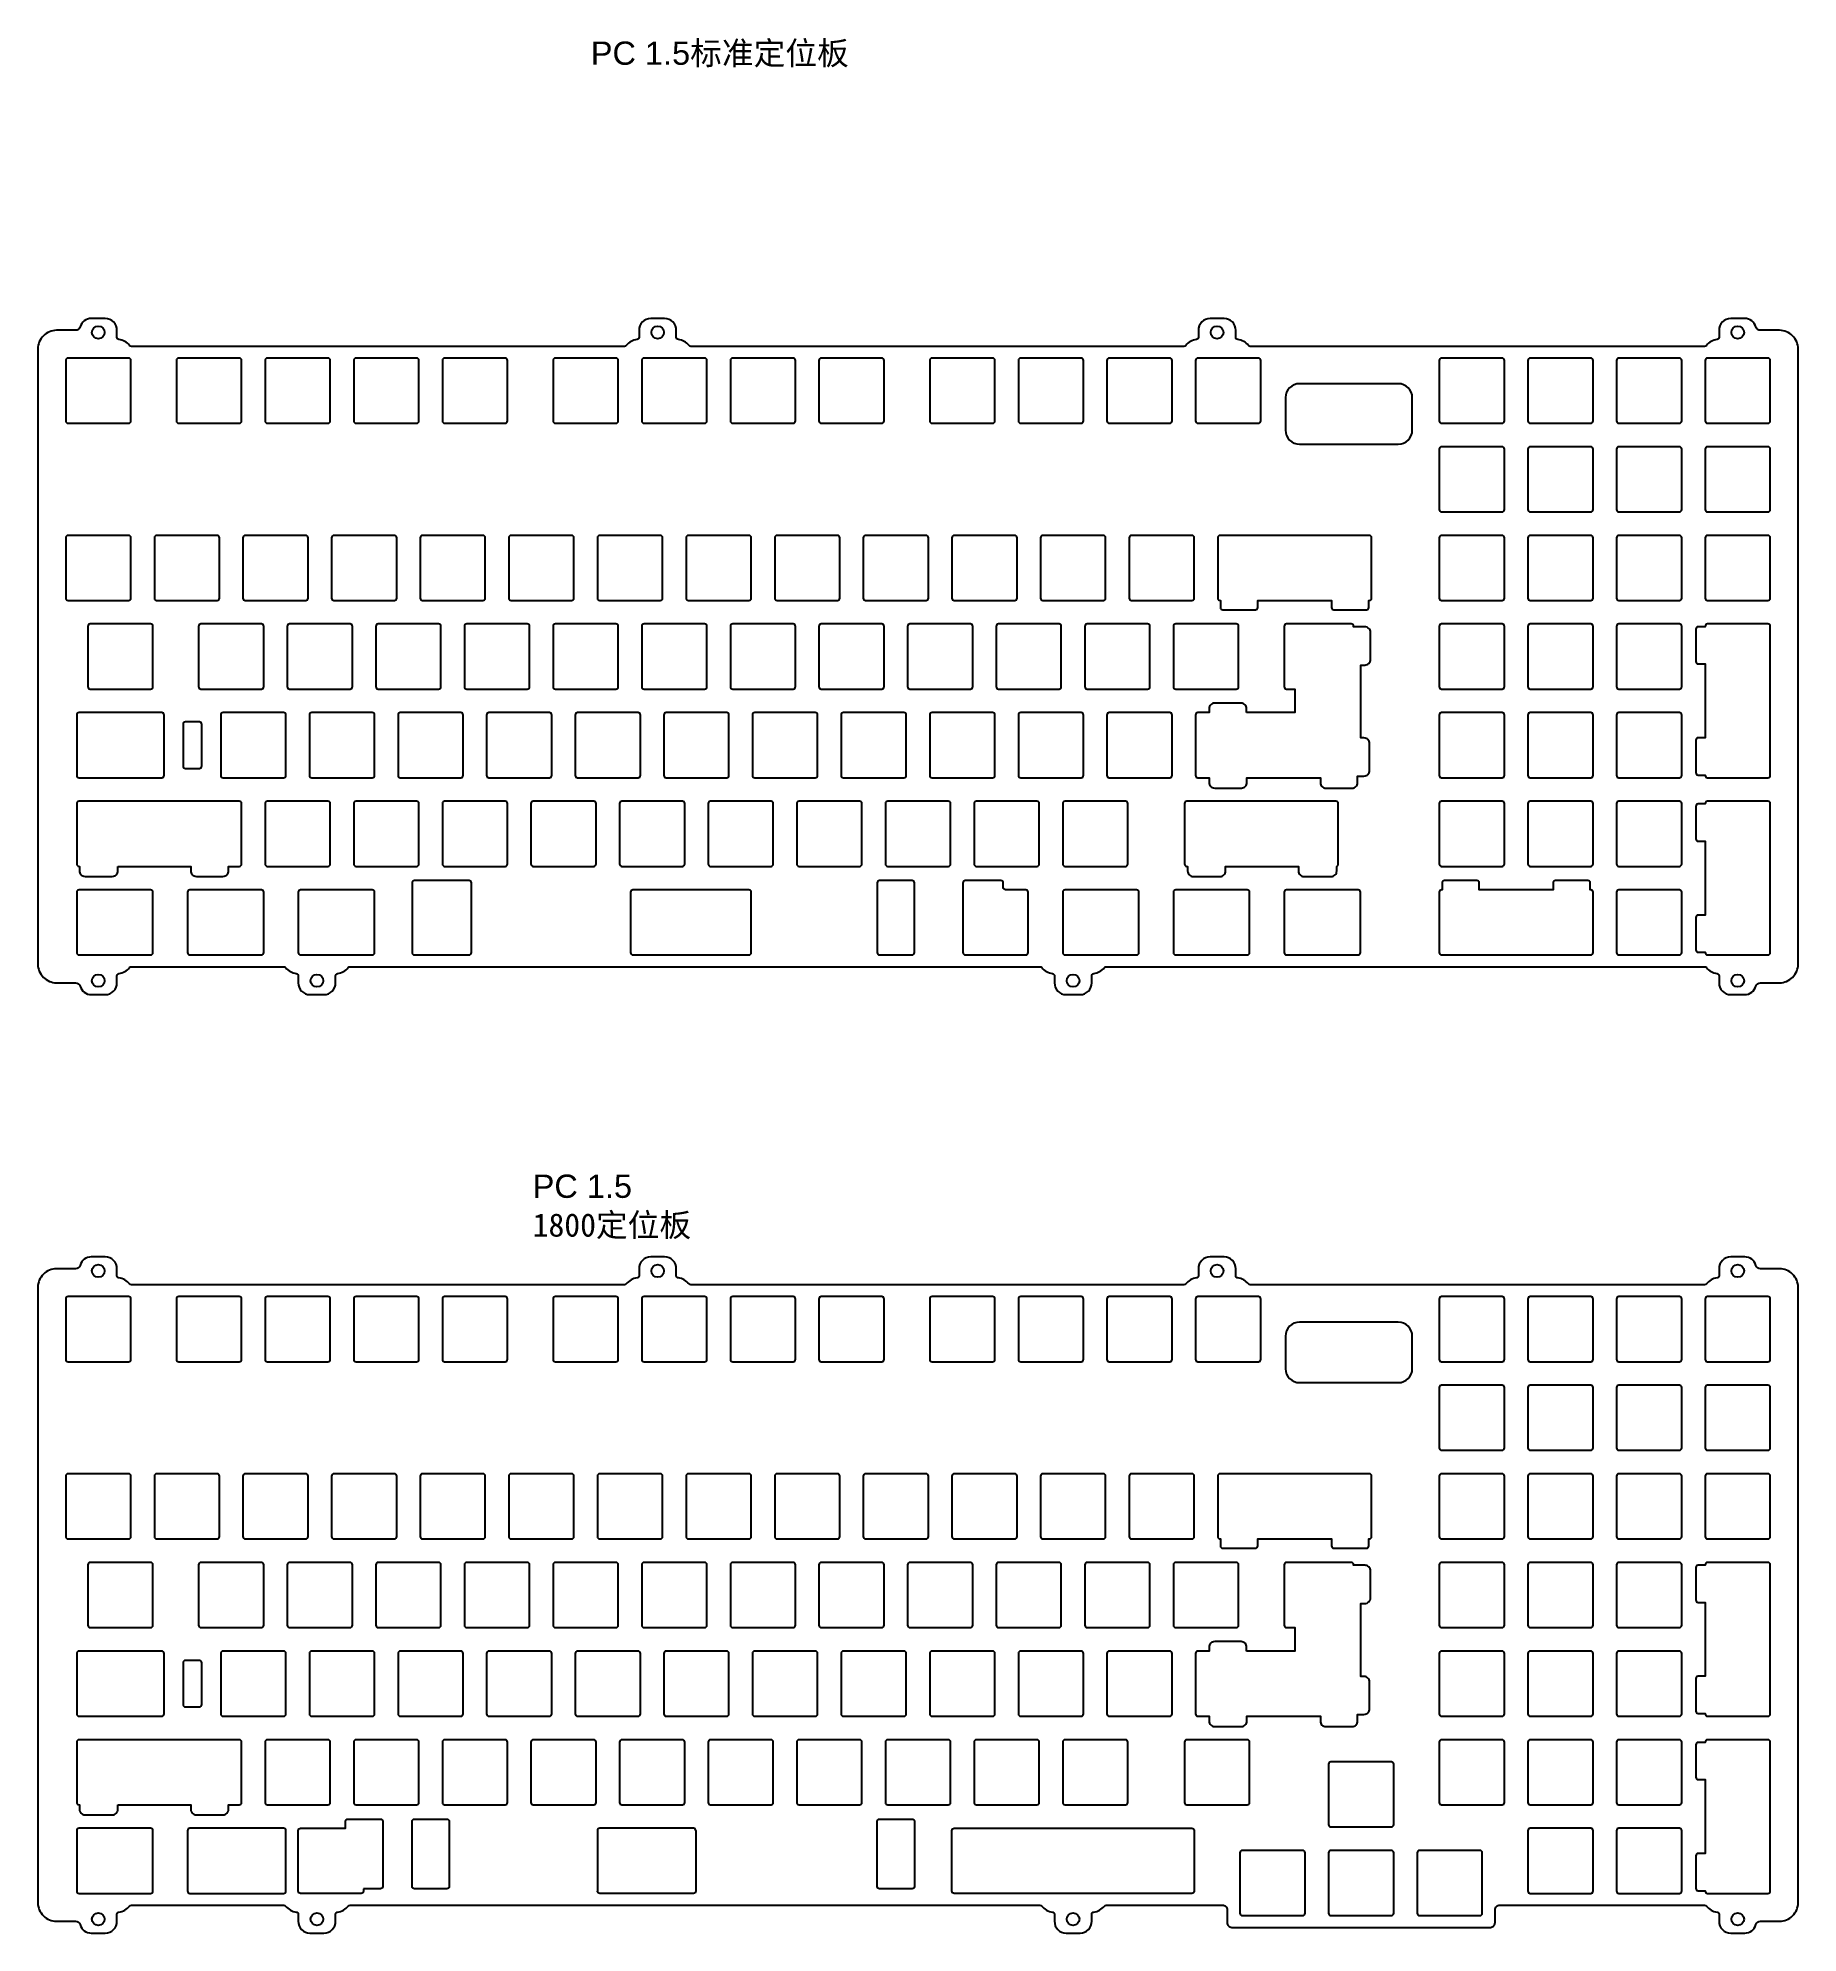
# Model space of a CAD drawing. Header units: millimetres. Extents: x 46 to 425, y 65 to 472.
import ezdxf

# ---------------------------------------------------------------- set-up
doc = ezdxf.new("R2010")
doc.units = ezdxf.units.MM
doc.styles.get("Standard").update_dxf_attribs({"font": 'arial.ttf'})

msp = doc.modelspace()

# ---------------------------------------------------------------- linework, layer by layer
for points in [[(303.85, 409.3, 0.420018), (301.35, 411.85), (298.35, 411.85, 0.420018), (295.85, 409.3), (295.85, 407.82, -0.378223), (295.42, 407.32, 0.194461), (293.11, 406.04, -0.22695), (292.72, 405.85), (186.73, 405.85, -0.22695), (186.34, 406.04, 0.194461), (184.04, 407.32, -0.378223), (183.6, 407.82), (183.6, 409.3, 0.420018), (181.1, 411.85), (178.1, 411.85, 0.420018), (175.6, 409.3), (175.6, 407.82, -0.378223), (175.16, 407.32, 0.194461), (172.85, 406.04, -0.22695), (172.47, 405.85), (66.48, 405.85, -0.22695), (66.09, 406.04, 0.194461), (63.78, 407.32, -0.378223), (63.35, 407.82), (63.35, 409.3, 0.420018), (60.85, 411.85), (57.85, 411.85, 0.335766), (55.44, 410.03, -0.335766), (54.48, 409.3), (50.37, 409.3, 0.414214), (46.37, 405.3), (46.37, 273.05, 0.414214), (50.37, 269.05), (54.48, 269.05, -0.335766), (55.44, 268.32, 0.335766), (57.85, 266.5), (60.85, 266.5, 0.420018), (63.35, 269.05), (63.35, 270.53, -0.378223), (63.78, 271.03, 0.194461), (66.09, 272.32, -0.22695), (66.48, 272.5), (99.22, 272.5, -0.22695), (99.61, 272.32, 0.194461), (101.92, 271.03, -0.378223), (102.35, 270.53), (102.35, 269.05, 0.420018), (104.85, 266.5), (107.85, 266.5, 0.420018), (110.35, 269.05), (110.35, 270.53, -0.378223), (110.79, 271.03, 0.194461), (113.1, 272.32, -0.22695), (113.49, 272.5), (261.76, 272.5, -0.22695), (262.15, 272.32, 0.194461), (264.46, 271.03, -0.378223), (264.9, 270.53), (264.9, 269.05, 0.420018), (267.4, 266.5), (270.4, 266.5, 0.420018), (272.9, 269.05), (272.9, 270.53, -0.378223), (273.33, 271.03, 0.194461), (275.64, 272.32, -0.22695), (276.03, 272.5), (404.64, 272.5)], [(404.64, 272.5, -0.22695), (405.03, 272.32, 0.194461), (407.33, 271.03, -0.378223), (407.77, 270.53), (407.77, 269.05, 0.420018), (410.27, 266.5), (413.27, 266.5, 0.335766), (415.68, 268.32, -0.335766), (416.64, 269.05), (420.75, 269.05, 0.414214), (424.75, 273.05), (424.75, 405.3, 0.414214), (420.75, 409.3), (416.64, 409.3, -0.335766), (415.68, 410.03, 0.335766), (413.27, 411.85), (410.27, 411.85, 0.420018), (407.77, 409.3), (407.77, 407.82, -0.378223), (407.33, 407.32, 0.194461), (405.03, 406.04, -0.22695), (404.64, 405.85), (306.99, 405.85, -0.22695), (306.6, 406.04, 0.194429), (304.29, 407.32, -0.378188), (303.85, 407.82), (303.85, 409.35)], [(303.85, 207.58, 0.420018), (301.35, 210.12), (298.35, 210.12, 0.420018), (295.85, 207.58), (295.85, 206.09, -0.378223), (295.42, 205.6, 0.194461), (293.11, 204.31, -0.22695), (292.72, 204.12), (186.73, 204.12, -0.22695), (186.34, 204.31, 0.194461), (184.04, 205.6, -0.378223), (183.6, 206.09), (183.6, 207.58, 0.420018), (181.1, 210.12), (178.1, 210.12, 0.420018), (175.6, 207.58), (175.6, 206.09, -0.378223), (175.16, 205.6, 0.194461), (172.85, 204.31, -0.22695), (172.47, 204.12), (66.48, 204.12, -0.22695), (66.09, 204.31, 0.194461), (63.78, 205.6, -0.378223), (63.35, 206.09), (63.35, 207.58, 0.420018), (60.85, 210.12), (57.85, 210.12, 0.335766), (55.44, 208.3, -0.335766), (54.48, 207.58), (50.37, 207.58, 0.414214), (46.37, 203.58), (46.37, 71.32, 0.414214), (50.37, 67.32), (54.48, 67.32, -0.335766), (55.44, 66.6, 0.335766), (57.85, 64.77), (60.85, 64.77, 0.420018), (63.35, 67.32), (63.35, 68.81, -0.378223), (63.78, 69.3, 0.194461), (66.09, 70.59, -0.22695), (66.48, 70.77), (99.22, 70.77, -0.22695), (99.61, 70.59, 0.194461), (101.92, 69.3, -0.378223), (102.35, 68.81), (102.35, 67.32, 0.420018), (104.85, 64.77), (107.85, 64.77, 0.420018), (110.35, 67.32), (110.35, 68.81, -0.378223), (110.79, 69.3, 0.194461), (113.1, 70.59, -0.22695), (113.49, 70.77), (261.76, 70.77, -0.22695), (262.15, 70.59, 0.194461), (264.46, 69.3, -0.378223), (264.9, 68.81), (264.9, 67.32, 0.420018), (267.4, 64.77), (270.4, 64.77, 0.420018), (272.9, 67.32), (272.9, 68.81, -0.378223), (273.33, 69.3, 0.194461), (275.64, 70.59, -0.22695), (276.03, 70.77), (301.01, 70.77, -0.414214), (302.01, 69.77), (302.01, 67.01, 0.414214), (303.01, 66.01), (358.61, 66.01, 0.414214), (359.61, 67.01), (359.61, 69.77, -0.414214), (360.61, 70.77), (404.64, 70.77, -0.22695), (405.03, 70.59, 0.194461), (407.33, 69.3, -0.378223), (407.77, 68.81), (407.77, 67.32, 0.420018), (410.27, 64.77), (413.27, 64.77, 0.335766), (415.68, 66.6, -0.335766), (416.64, 67.32), (420.75, 67.32, 0.414214), (424.75, 71.32), (424.75, 203.58, 0.414214), (420.75, 207.58), (416.64, 207.58, -0.335766), (415.68, 208.3, 0.335766), (413.27, 210.12), (410.27, 210.12, 0.420018), (407.77, 207.58), (407.77, 206.09, -0.378223), (407.33, 205.6, 0.194461), (405.03, 204.31, -0.22695), (404.64, 204.12), (306.99, 204.12, -0.22695), (306.6, 204.31, 0.194429), (304.29, 205.6, -0.378188), (303.85, 206.09), (303.85, 207.62)], [(187.79, 86.8, 0.414214), (187.29, 87.3), (167.15, 87.3, 0.414214), (166.65, 86.8), (166.65, 73.8, 0.414214)], [(187.79, 86.8), (187.79, 73.8, -0.414214), (187.29, 73.3), (167.15, 73.3, -0.414214), (166.65, 73.8)]]:
    msp.add_lwpolyline(points, format="xyb")
for points in [[(52.35, 402.83), (52.35, 389.83, 0.414214), (52.85, 389.33), (65.85, 389.33, 0.414214), (66.35, 389.83), (66.35, 402.83, 0.414214), (65.85, 403.33), (52.85, 403.33, 0.414214)], [(76.16, 402.83), (76.16, 389.83, 0.414214), (76.66, 389.33), (89.66, 389.33, 0.414214), (90.16, 389.83), (90.16, 402.83, 0.414214), (89.66, 403.33), (76.66, 403.33, 0.414214)], [(95.21, 402.83), (95.21, 389.83, 0.414214), (95.71, 389.33), (108.71, 389.33, 0.414214), (109.21, 389.83), (109.21, 402.83, 0.414214), (108.71, 403.33), (95.71, 403.33, 0.414214)], [(114.26, 402.83), (114.26, 389.83, 0.414214), (114.76, 389.33), (127.76, 389.33, 0.414214), (128.26, 389.83), (128.26, 402.83, 0.414214), (127.76, 403.33), (114.76, 403.33, 0.414214)], [(133.31, 402.83), (133.31, 389.83, 0.414214), (133.81, 389.33), (146.81, 389.33, 0.414214), (147.31, 389.83), (147.31, 402.83, 0.414214), (146.81, 403.33), (133.81, 403.33, 0.414214)], [(157.12, 402.83), (157.12, 389.83, 0.414214), (157.62, 389.33), (170.62, 389.33, 0.414214), (171.12, 389.83), (171.12, 402.83, 0.414214), (170.62, 403.33), (157.62, 403.33, 0.414214)], [(176.17, 402.83), (176.17, 389.83, 0.414214), (176.67, 389.33), (189.67, 389.33, 0.414214), (190.17, 389.83), (190.17, 402.83, 0.414214), (189.67, 403.33), (176.67, 403.33, 0.414214)], [(195.22, 402.83), (195.22, 389.83, 0.414214), (195.72, 389.33), (208.72, 389.33, 0.414214), (209.22, 389.83), (209.22, 402.83, 0.414214), (208.72, 403.33), (195.72, 403.33, 0.414214)], [(214.27, 402.83), (214.27, 389.83, 0.414214), (214.77, 389.33), (227.77, 389.33, 0.414214), (228.27, 389.83), (228.27, 402.83, 0.414214), (227.77, 403.33), (214.77, 403.33, 0.414214)], [(238.08, 402.83), (238.08, 389.83, 0.414214), (238.58, 389.33), (251.58, 389.33, 0.414214), (252.08, 389.83), (252.08, 402.83, 0.414214), (251.58, 403.33), (238.58, 403.33, 0.414214)], [(257.13, 402.83), (257.13, 389.83, 0.414214), (257.63, 389.33), (270.63, 389.33, 0.414214), (271.13, 389.83), (271.13, 402.83, 0.414214), (270.63, 403.33), (257.63, 403.33, 0.414214)], [(276.18, 402.83), (276.18, 389.83, 0.414214), (276.68, 389.33), (289.68, 389.33, 0.414214), (290.18, 389.83), (290.18, 402.83, 0.414214), (289.68, 403.33), (276.68, 403.33, 0.414214)], [(295.23, 402.83), (295.23, 389.83, 0.414214), (295.73, 389.33), (308.73, 389.33, 0.414214), (309.23, 389.83), (309.23, 402.83, 0.414214), (308.73, 403.33), (295.73, 403.33, 0.414214)], [(347.62, 402.83), (347.62, 389.83, 0.414214), (348.12, 389.33), (361.12, 389.33, 0.414214), (361.62, 389.83), (361.62, 402.83, 0.414214), (361.12, 403.33), (348.12, 403.33, 0.414214)], [(366.67, 402.83), (366.67, 389.83, 0.414214), (367.17, 389.33), (380.17, 389.33, 0.414214), (380.67, 389.83), (380.67, 402.83, 0.414214), (380.17, 403.33), (367.17, 403.33, 0.414214)], [(385.72, 402.83), (385.72, 389.83, 0.414214), (386.22, 389.33), (399.22, 389.33, 0.414214), (399.72, 389.83), (399.72, 402.83, 0.414214), (399.22, 403.33), (386.22, 403.33, 0.414214)], [(404.77, 402.83), (404.77, 389.83, 0.414214), (405.27, 389.33), (418.27, 389.33, 0.414214), (418.77, 389.83), (418.77, 402.83, 0.414214), (418.27, 403.33), (405.27, 403.33, 0.414214)], [(347.62, 383.78), (347.62, 370.78, 0.414214), (348.12, 370.28), (361.12, 370.28, 0.414214), (361.62, 370.78), (361.62, 383.78, 0.414214), (361.12, 384.28), (348.12, 384.28, 0.414214)], [(366.67, 383.78), (366.67, 370.78, 0.414214), (367.17, 370.28), (380.17, 370.28, 0.414214), (380.67, 370.78), (380.67, 383.78, 0.414214), (380.17, 384.28), (367.17, 384.28, 0.414214)], [(385.72, 383.78), (385.72, 370.78, 0.414214), (386.22, 370.28), (399.22, 370.28, 0.414214), (399.72, 370.78), (399.72, 383.78, 0.414214), (399.22, 384.28), (386.22, 384.28, 0.414214)], [(404.77, 383.78), (404.77, 370.78, 0.414214), (405.27, 370.28), (418.27, 370.28, 0.414214), (418.77, 370.78), (418.77, 383.78, 0.414214), (418.27, 384.28), (405.27, 384.28, 0.414214)], [(52.35, 364.73), (52.35, 351.73, 0.414214), (52.85, 351.23), (65.85, 351.23, 0.414214), (66.35, 351.73), (66.35, 364.73, 0.414214), (65.85, 365.23), (52.85, 365.23, 0.414214)], [(71.4, 364.73), (71.4, 351.73, 0.414214), (71.9, 351.23), (84.9, 351.23, 0.414214), (85.4, 351.73), (85.4, 364.73, 0.414214), (84.9, 365.23), (71.9, 365.23, 0.414214)], [(90.45, 364.73), (90.45, 351.73, 0.414214), (90.95, 351.23), (103.95, 351.23, 0.414214), (104.45, 351.73), (104.45, 364.73, 0.414214), (103.95, 365.23), (90.95, 365.23, 0.414214)], [(109.5, 364.73), (109.5, 351.73, 0.414214), (110, 351.23), (123, 351.23, 0.414214), (123.5, 351.73), (123.5, 364.73, 0.414214), (123, 365.23), (110, 365.23, 0.414214)], [(128.55, 364.73), (128.55, 351.73, 0.414214), (129.05, 351.23), (142.05, 351.23, 0.414214), (142.55, 351.73), (142.55, 364.73, 0.414214), (142.05, 365.23), (129.05, 365.23, 0.414214)], [(147.6, 364.73), (147.6, 351.73, 0.414214), (148.1, 351.23), (161.1, 351.23, 0.414214), (161.6, 351.73), (161.6, 364.73, 0.414214), (161.1, 365.23), (148.1, 365.23, 0.414214)], [(166.65, 364.73), (166.65, 351.73, 0.414214), (167.15, 351.23), (180.15, 351.23, 0.414214), (180.65, 351.73), (180.65, 364.73, 0.414214), (180.15, 365.23), (167.15, 365.23, 0.414214)], [(185.7, 364.73), (185.7, 351.73, 0.414214), (186.2, 351.23), (199.2, 351.23, 0.414214), (199.7, 351.73), (199.7, 364.73, 0.414214), (199.2, 365.23), (186.2, 365.23, 0.414214)], [(204.75, 364.73), (204.75, 351.73, 0.414214), (205.25, 351.23), (218.25, 351.23, 0.414214), (218.75, 351.73), (218.75, 364.73, 0.414214), (218.25, 365.23), (205.25, 365.23, 0.414214)], [(223.8, 364.73), (223.8, 351.73, 0.414214), (224.3, 351.23), (237.3, 351.23, 0.414214), (237.8, 351.73), (237.8, 364.73, 0.414214), (237.3, 365.23), (224.3, 365.23, 0.414214)], [(242.85, 364.73), (242.85, 351.73, 0.414214), (243.35, 351.23), (256.35, 351.23, 0.414214), (256.85, 351.73), (256.85, 364.73, 0.414214), (256.35, 365.23), (243.35, 365.23, 0.414214)], [(261.9, 364.73), (261.9, 351.73, 0.414214), (262.4, 351.23), (275.4, 351.23, 0.414214), (275.9, 351.73), (275.9, 364.73, 0.414214), (275.4, 365.23), (262.4, 365.23, 0.414214)], [(280.95, 364.73), (280.95, 351.73, 0.414214), (281.45, 351.23), (294.45, 351.23, 0.414214), (294.95, 351.73), (294.95, 364.73, 0.414214), (294.45, 365.23), (281.45, 365.23, 0.414214)], [(332.55, 351.23, 0.414214), (333.05, 351.73), (333.05, 364.73, 0.414214), (332.55, 365.23), (300.5, 365.23, 0.414214), (300, 364.73), (300, 351.73, 0.414214), (300.5, 351.23), (300.58, 351.23), (300.58, 349.73, 0.414214), (301.08, 349.23), (308.08, 349.23, 0.414214), (308.58, 349.73), (308.58, 351.23), (324.46, 351.23), (324.46, 349.73, 0.414214), (324.96, 349.23), (331.96, 349.23, 0.414214), (332.46, 349.73), (332.46, 351.23)], [(347.62, 364.73), (347.62, 351.73, 0.414214), (348.12, 351.23), (361.12, 351.23, 0.414214), (361.62, 351.73), (361.62, 364.73, 0.414214), (361.12, 365.23), (348.12, 365.23, 0.414214)], [(366.67, 364.73), (366.67, 351.73, 0.414214), (367.17, 351.23), (380.17, 351.23, 0.414214), (380.67, 351.73), (380.67, 364.73, 0.414214), (380.17, 365.23), (367.17, 365.23, 0.414214)], [(385.72, 364.73), (385.72, 351.73, 0.414214), (386.22, 351.23), (399.22, 351.23, 0.414214), (399.72, 351.73), (399.72, 364.73, 0.414214), (399.22, 365.23), (386.22, 365.23, 0.414214)], [(404.77, 364.73), (404.77, 351.73, 0.414214), (405.27, 351.23), (418.27, 351.23, 0.414214), (418.77, 351.73), (418.77, 364.73, 0.414214), (418.27, 365.23), (405.27, 365.23, 0.414214)], [(57.11, 345.68), (57.11, 332.68, 0.414214), (57.61, 332.18), (70.61, 332.18, 0.414214), (71.11, 332.68), (71.11, 345.68, 0.414214), (70.61, 346.18), (57.61, 346.18, 0.414214)], [(80.92, 345.68), (80.92, 332.68, 0.414214), (81.42, 332.18), (94.42, 332.18, 0.414214), (94.92, 332.68), (94.92, 345.68, 0.414214), (94.42, 346.18), (81.42, 346.18, 0.414214)], [(99.97, 345.68), (99.97, 332.68, 0.414214), (100.47, 332.18), (113.47, 332.18, 0.414214), (113.97, 332.68), (113.97, 345.68, 0.414214), (113.47, 346.18), (100.47, 346.18, 0.414214)], [(119.02, 345.68), (119.02, 332.68, 0.414214), (119.52, 332.18), (132.52, 332.18, 0.414214), (133.02, 332.68), (133.02, 345.68, 0.414214), (132.52, 346.18), (119.52, 346.18, 0.414214)], [(138.07, 345.68), (138.07, 332.68, 0.414214), (138.57, 332.18), (151.57, 332.18, 0.414214), (152.07, 332.68), (152.07, 345.68, 0.414214), (151.57, 346.18), (138.57, 346.18, 0.414214)], [(157.12, 345.68), (157.12, 332.68, 0.414214), (157.62, 332.18), (170.62, 332.18, 0.414214), (171.12, 332.68), (171.12, 345.68, 0.414214), (170.62, 346.18), (157.62, 346.18, 0.414214)], [(176.17, 345.68), (176.17, 332.68, 0.414214), (176.67, 332.18), (189.67, 332.18, 0.414214), (190.17, 332.68), (190.17, 345.68, 0.414214), (189.67, 346.18), (176.67, 346.18, 0.414214)], [(195.22, 345.68), (195.22, 332.68, 0.414214), (195.72, 332.18), (208.72, 332.18, 0.414214), (209.22, 332.68), (209.22, 345.68, 0.414214), (208.72, 346.18), (195.72, 346.18, 0.414214)], [(214.27, 345.68), (214.27, 332.68, 0.414214), (214.77, 332.18), (227.77, 332.18, 0.414214), (228.27, 332.68), (228.27, 345.68, 0.414214), (227.77, 346.18), (214.77, 346.18, 0.414214)], [(233.32, 345.68), (233.32, 332.68, 0.414214), (233.82, 332.18), (246.82, 332.18, 0.414214), (247.32, 332.68), (247.32, 345.68, 0.414214), (246.82, 346.18), (233.82, 346.18, 0.414214)], [(252.37, 345.68), (252.37, 332.68, 0.414214), (252.87, 332.18), (265.87, 332.18, 0.414214), (266.37, 332.68), (266.37, 345.68, 0.414214), (265.87, 346.18), (252.87, 346.18, 0.414214)], [(271.42, 345.68), (271.42, 332.68, 0.414214), (271.92, 332.18), (284.92, 332.18, 0.414214), (285.42, 332.68), (285.42, 345.68, 0.414214), (284.92, 346.18), (271.92, 346.18, 0.414214)], [(290.47, 345.68), (290.47, 332.68, 0.414214), (290.97, 332.18), (303.97, 332.18, 0.414214), (304.47, 332.68), (304.47, 345.68, 0.414214), (303.97, 346.18), (290.97, 346.18, 0.414214)], [(306.21, 327.13), (306.21, 327.96, 0.414214), (305.01, 329.16), (299.34, 329.16, 0.414214), (298.14, 327.96), (298.14, 327.13), (295.71, 327.13, 0.414214), (295.21, 326.63), (295.21, 313.63, 0.414214), (295.71, 313.13), (298.14, 313.13), (298.14, 312.11, 0.414214), (299.34, 310.91), (305.07, 310.91, 0.414214), (306.27, 312.11), (306.27, 313.13), (322.05, 313.13), (322.05, 312.08, 0.414214), (323.25, 310.88), (328.84, 310.88, 0.414214), (330.04, 312.08), (330.04, 313.5), (331.43, 313.5, 0.414214), (332.63, 314.7), (332.63, 320.47, 0.414214), (331.43, 321.67), (330.72, 321.67), (330.72, 337.36), (331.62, 337.36, 0.414214), (332.82, 338.56), (332.82, 344.38, 0.414214), (331.62, 345.58), (329.19, 345.58), (329.19, 345.68, 0.414214), (328.69, 346.18), (314.78, 346.18, 0.414214), (314.28, 345.68), (314.28, 332.68, 0.414214), (314.78, 332.18), (316.59, 332.18), (316.59, 327.13)], [(347.62, 345.68), (347.62, 332.68, 0.414214), (348.12, 332.18), (361.12, 332.18, 0.414214), (361.62, 332.68), (361.62, 345.68, 0.414214), (361.12, 346.18), (348.12, 346.18, 0.414214)], [(366.67, 345.68), (366.67, 332.68, 0.414214), (367.17, 332.18), (380.17, 332.18, 0.414214), (380.67, 332.68), (380.67, 345.68, 0.414214), (380.17, 346.18), (367.17, 346.18, 0.414214)], [(385.72, 345.68), (385.72, 332.68, 0.414214), (386.22, 332.18), (399.22, 332.18, 0.414214), (399.72, 332.68), (399.72, 345.68, 0.414214), (399.22, 346.18), (386.22, 346.18, 0.414214)], [(404.77, 313.63, 0.414214), (405.27, 313.13), (418.27, 313.13, 0.414214), (418.77, 313.63), (418.77, 345.68, 0.414214), (418.27, 346.18), (405.27, 346.18, 0.414214), (404.77, 345.68), (404.77, 345.59), (403.27, 345.59, 0.414214), (402.77, 345.09), (402.77, 338.09, 0.414214), (403.27, 337.59), (404.77, 337.59), (404.77, 321.71), (403.27, 321.71, 0.414214), (402.77, 321.21), (402.77, 314.21, 0.414214), (403.27, 313.71), (404.77, 313.71)], [(54.73, 313.63, 0.414214), (55.23, 313.13), (72.99, 313.13, 0.414214), (73.49, 313.63), (73.49, 326.63, 0.414214), (72.99, 327.13), (55.23, 327.13, 0.414214), (54.73, 326.63)], [(85.68, 326.63), (85.68, 313.63, 0.414214), (86.18, 313.13), (99.18, 313.13, 0.414214), (99.68, 313.63), (99.68, 326.63, 0.414214), (99.18, 327.13), (86.18, 327.13, 0.414214)], [(104.73, 326.63), (104.73, 313.63, 0.414214), (105.23, 313.13), (118.23, 313.13, 0.414214), (118.73, 313.63), (118.73, 326.63, 0.414214), (118.23, 327.13), (105.23, 327.13, 0.414214)], [(123.78, 326.63), (123.78, 313.63, 0.414214), (124.28, 313.13), (137.28, 313.13, 0.414214), (137.78, 313.63), (137.78, 326.63, 0.414214), (137.28, 327.13), (124.28, 327.13, 0.414214)], [(142.83, 326.63), (142.83, 313.63, 0.414214), (143.33, 313.13), (156.33, 313.13, 0.414214), (156.83, 313.63), (156.83, 326.63, 0.414214), (156.33, 327.13), (143.33, 327.13, 0.414214)], [(161.88, 326.63), (161.88, 313.63, 0.414214), (162.38, 313.13), (175.38, 313.13, 0.414214), (175.88, 313.63), (175.88, 326.63, 0.414214), (175.38, 327.13), (162.38, 327.13, 0.414214)], [(180.93, 326.63), (180.93, 313.63, 0.414214), (181.43, 313.13), (194.43, 313.13, 0.414214), (194.93, 313.63), (194.93, 326.63, 0.414214), (194.43, 327.13), (181.43, 327.13, 0.414214)], [(199.98, 326.63), (199.98, 313.63, 0.414214), (200.48, 313.13), (213.48, 313.13, 0.414214), (213.98, 313.63), (213.98, 326.63, 0.414214), (213.48, 327.13), (200.48, 327.13, 0.414214)], [(219.03, 326.63), (219.03, 313.63, 0.414214), (219.53, 313.13), (232.53, 313.13, 0.414214), (233.03, 313.63), (233.03, 326.63, 0.414214), (232.53, 327.13), (219.53, 327.13, 0.414214)], [(238.08, 326.63), (238.08, 313.63, 0.414214), (238.58, 313.13), (251.58, 313.13, 0.414214), (252.08, 313.63), (252.08, 326.63, 0.414214), (251.58, 327.13), (238.58, 327.13, 0.414214)], [(257.13, 326.63), (257.13, 313.63, 0.414214), (257.63, 313.13), (270.63, 313.13, 0.414214), (271.13, 313.63), (271.13, 326.63, 0.414214), (270.63, 327.13), (257.63, 327.13, 0.414214)], [(276.18, 326.63), (276.18, 313.63, 0.414214), (276.68, 313.13), (289.68, 313.13, 0.414214), (290.18, 313.63), (290.18, 326.63, 0.414214), (289.68, 327.13), (276.68, 327.13, 0.414214)], [(347.62, 326.63), (347.62, 313.63, 0.414214), (348.12, 313.13), (361.12, 313.13, 0.414214), (361.62, 313.63), (361.62, 326.63, 0.414214), (361.12, 327.13), (348.12, 327.13, 0.414214)], [(366.67, 326.63), (366.67, 313.63, 0.414214), (367.17, 313.13), (380.17, 313.13, 0.414214), (380.67, 313.63), (380.67, 326.63, 0.414214), (380.17, 327.13), (367.17, 327.13, 0.414214)], [(385.72, 326.63), (385.72, 313.63, 0.414214), (386.22, 313.13), (399.22, 313.13, 0.414214), (399.72, 313.63), (399.72, 326.63, 0.414214), (399.22, 327.13), (386.22, 327.13, 0.414214)], [(78.09, 315.13), (81.09, 315.13, 0.414214), (81.59, 315.63), (81.59, 324.63, 0.414214), (81.09, 325.13), (78.09, 325.13, 0.414214), (77.59, 324.63), (77.59, 315.63, 0.414214)], [(63.56, 294.08), (79.23, 294.08), (79.23, 293.13, 0.414214), (80.43, 291.93), (86.15, 291.93, 0.414214), (87.35, 293.13), (87.35, 294.08), (89.66, 294.08, 0.414214), (90.16, 294.58), (90.16, 307.58, 0.414214), (89.66, 308.08), (55.23, 308.08, 0.414214), (54.73, 307.58), (54.73, 294.58, 0.414214), (55.23, 294.08), (55.3, 294.08), (55.3, 293.13, 0.414214), (56.5, 291.93), (62.36, 291.93, 0.414214), (63.56, 293.13)], [(95.21, 307.58), (95.21, 294.58, 0.414214), (95.71, 294.08), (108.71, 294.08, 0.414214), (109.21, 294.58), (109.21, 307.58, 0.414214), (108.71, 308.08), (95.71, 308.08, 0.414214)], [(114.26, 307.58), (114.26, 294.58, 0.414214), (114.76, 294.08), (127.76, 294.08, 0.414214), (128.26, 294.58), (128.26, 307.58, 0.414214), (127.76, 308.08), (114.76, 308.08, 0.414214)], [(133.31, 307.58), (133.31, 294.58, 0.414214), (133.81, 294.08), (146.81, 294.08, 0.414214), (147.31, 294.58), (147.31, 307.58, 0.414214), (146.81, 308.08), (133.81, 308.08, 0.414214)], [(152.36, 307.58), (152.36, 294.58, 0.414214), (152.86, 294.08), (165.86, 294.08, 0.414214), (166.36, 294.58), (166.36, 307.58, 0.414214), (165.86, 308.08), (152.86, 308.08, 0.414214)], [(171.41, 307.58), (171.41, 294.58, 0.414214), (171.91, 294.08), (184.91, 294.08, 0.414214), (185.41, 294.58), (185.41, 307.58, 0.414214), (184.91, 308.08), (171.91, 308.08, 0.414214)], [(190.46, 307.58), (190.46, 294.58, 0.414214), (190.96, 294.08), (203.96, 294.08, 0.414214), (204.46, 294.58), (204.46, 307.58, 0.414214), (203.96, 308.08), (190.96, 308.08, 0.414214)], [(209.51, 307.58), (209.51, 294.58, 0.414214), (210.01, 294.08), (223.01, 294.08, 0.414214), (223.51, 294.58), (223.51, 307.58, 0.414214), (223.01, 308.08), (210.01, 308.08, 0.414214)], [(228.56, 307.58), (228.56, 294.58, 0.414214), (229.06, 294.08), (242.06, 294.08, 0.414214), (242.56, 294.58), (242.56, 307.58, 0.414214), (242.06, 308.08), (229.06, 308.08, 0.414214)], [(247.61, 307.58), (247.61, 294.58, 0.414214), (248.11, 294.08), (261.11, 294.08, 0.414214), (261.61, 294.58), (261.61, 307.58, 0.414214), (261.11, 308.08), (248.11, 308.08, 0.414214)], [(266.66, 307.58), (266.66, 294.58, 0.414214), (267.16, 294.08), (280.16, 294.08, 0.414214), (280.66, 294.58), (280.66, 307.58, 0.414214), (280.16, 308.08), (267.16, 308.08, 0.414214)], [(347.62, 307.58), (347.62, 294.58, 0.414214), (348.12, 294.08), (361.12, 294.08, 0.414214), (361.62, 294.58), (361.62, 307.58, 0.414214), (361.12, 308.08), (348.12, 308.08, 0.414214)], [(366.67, 307.58), (366.67, 294.58, 0.414214), (367.17, 294.08), (380.17, 294.08, 0.414214), (380.67, 294.58), (380.67, 307.58, 0.414214), (380.17, 308.08), (367.17, 308.08, 0.414214)], [(385.72, 307.58), (385.72, 294.58, 0.414214), (386.22, 294.08), (399.22, 294.08, 0.414214), (399.72, 294.58), (399.72, 307.58, 0.414214), (399.22, 308.08), (386.22, 308.08, 0.414214)], [(404.77, 275.53, 0.414214), (405.27, 275.03), (418.27, 275.03, 0.414214), (418.77, 275.53), (418.77, 307.58, 0.414214), (418.27, 308.08), (405.27, 308.08, 0.414214), (404.77, 307.58), (404.77, 307.49), (403.27, 307.49, 0.414214), (402.77, 306.99), (402.77, 299.99, 0.414214), (403.27, 299.49), (404.77, 299.49), (404.77, 283.61), (403.27, 283.61, 0.414214), (402.77, 283.11), (402.77, 276.11, 0.414214), (403.27, 275.61), (404.77, 275.61)], [(348.12, 289.03, 0.414214), (347.62, 288.53), (347.62, 275.53, 0.414214), (348.12, 275.03), (380.17, 275.03, 0.414214), (380.67, 275.53), (380.67, 288.53, 0.414214), (380.17, 289.03), (380.08, 289.03), (380.08, 290.53, 0.414214), (379.58, 291.03), (372.58, 291.03, 0.414214), (372.08, 290.53), (372.08, 289.03), (356.21, 289.03), (356.21, 290.53, 0.414214), (355.71, 291.03), (348.71, 291.03, 0.414214), (348.21, 290.53), (348.21, 289.03)], [(385.72, 288.53), (385.72, 275.53, 0.414214), (386.22, 275.03), (399.22, 275.03, 0.414214), (399.72, 275.53), (399.72, 288.53, 0.414214), (399.22, 289.03), (386.22, 289.03, 0.414214)], [(52.35, 201.1), (52.35, 188.1, 0.414214), (52.85, 187.6), (65.85, 187.6, 0.414214), (66.35, 188.1), (66.35, 201.1, 0.414214), (65.85, 201.6), (52.85, 201.6, 0.414214)], [(76.16, 201.1), (76.16, 188.1, 0.414214), (76.66, 187.6), (89.66, 187.6, 0.414214), (90.16, 188.1), (90.16, 201.1, 0.414214), (89.66, 201.6), (76.66, 201.6, 0.414214)], [(95.21, 201.1), (95.21, 188.1, 0.414214), (95.71, 187.6), (108.71, 187.6, 0.414214), (109.21, 188.1), (109.21, 201.1, 0.414214), (108.71, 201.6), (95.71, 201.6, 0.414214)], [(114.26, 201.1), (114.26, 188.1, 0.414214), (114.76, 187.6), (127.76, 187.6, 0.414214), (128.26, 188.1), (128.26, 201.1, 0.414214), (127.76, 201.6), (114.76, 201.6, 0.414214)], [(133.31, 201.1), (133.31, 188.1, 0.414214), (133.81, 187.6), (146.81, 187.6, 0.414214), (147.31, 188.1), (147.31, 201.1, 0.414214), (146.81, 201.6), (133.81, 201.6, 0.414214)], [(157.12, 201.1), (157.12, 188.1, 0.414214), (157.62, 187.6), (170.62, 187.6, 0.414214), (171.12, 188.1), (171.12, 201.1, 0.414214), (170.62, 201.6), (157.62, 201.6, 0.414214)], [(176.17, 201.1), (176.17, 188.1, 0.414214), (176.67, 187.6), (189.67, 187.6, 0.414214), (190.17, 188.1), (190.17, 201.1, 0.414214), (189.67, 201.6), (176.67, 201.6, 0.414214)], [(195.22, 201.1), (195.22, 188.1, 0.414214), (195.72, 187.6), (208.72, 187.6, 0.414214), (209.22, 188.1), (209.22, 201.1, 0.414214), (208.72, 201.6), (195.72, 201.6, 0.414214)], [(214.27, 201.1), (214.27, 188.1, 0.414214), (214.77, 187.6), (227.77, 187.6, 0.414214), (228.27, 188.1), (228.27, 201.1, 0.414214), (227.77, 201.6), (214.77, 201.6, 0.414214)], [(238.08, 201.1), (238.08, 188.1, 0.414214), (238.58, 187.6), (251.58, 187.6, 0.414214), (252.08, 188.1), (252.08, 201.1, 0.414214), (251.58, 201.6), (238.58, 201.6, 0.414214)], [(257.13, 201.1), (257.13, 188.1, 0.414214), (257.63, 187.6), (270.63, 187.6, 0.414214), (271.13, 188.1), (271.13, 201.1, 0.414214), (270.63, 201.6), (257.63, 201.6, 0.414214)], [(276.18, 201.1), (276.18, 188.1, 0.414214), (276.68, 187.6), (289.68, 187.6, 0.414214), (290.18, 188.1), (290.18, 201.1, 0.414214), (289.68, 201.6), (276.68, 201.6, 0.414214)], [(295.23, 201.1), (295.23, 188.1, 0.414214), (295.73, 187.6), (308.73, 187.6, 0.414214), (309.23, 188.1), (309.23, 201.1, 0.414214), (308.73, 201.6), (295.73, 201.6, 0.414214)], [(347.62, 201.1), (347.62, 188.1, 0.414214), (348.12, 187.6), (361.12, 187.6, 0.414214), (361.62, 188.1), (361.62, 201.1, 0.414214), (361.12, 201.6), (348.12, 201.6, 0.414214)], [(366.67, 201.1), (366.67, 188.1, 0.414214), (367.17, 187.6), (380.17, 187.6, 0.414214), (380.67, 188.1), (380.67, 201.1, 0.414214), (380.17, 201.6), (367.17, 201.6, 0.414214)], [(385.72, 201.1), (385.72, 188.1, 0.414214), (386.22, 187.6), (399.22, 187.6, 0.414214), (399.72, 188.1), (399.72, 201.1, 0.414214), (399.22, 201.6), (386.22, 201.6, 0.414214)], [(404.77, 201.1), (404.77, 188.1, 0.414214), (405.27, 187.6), (418.27, 187.6, 0.414214), (418.77, 188.1), (418.77, 201.1, 0.414214), (418.27, 201.6), (405.27, 201.6, 0.414214)], [(347.62, 182.05), (347.62, 169.05, 0.414214), (348.12, 168.55), (361.12, 168.55, 0.414214), (361.62, 169.05), (361.62, 182.05, 0.414214), (361.12, 182.55), (348.12, 182.55, 0.414214)], [(366.67, 182.05), (366.67, 169.05, 0.414214), (367.17, 168.55), (380.17, 168.55, 0.414214), (380.67, 169.05), (380.67, 182.05, 0.414214), (380.17, 182.55), (367.17, 182.55, 0.414214)], [(385.72, 182.05), (385.72, 169.05, 0.414214), (386.22, 168.55), (399.22, 168.55, 0.414214), (399.72, 169.05), (399.72, 182.05, 0.414214), (399.22, 182.55), (386.22, 182.55, 0.414214)], [(404.77, 182.05), (404.77, 169.05, 0.414214), (405.27, 168.55), (418.27, 168.55, 0.414214), (418.77, 169.05), (418.77, 182.05, 0.414214), (418.27, 182.55), (405.27, 182.55, 0.414214)], [(52.35, 163), (52.35, 150, 0.414214), (52.85, 149.5), (65.85, 149.5, 0.414214), (66.35, 150), (66.35, 163, 0.414214), (65.85, 163.5), (52.85, 163.5, 0.414214)], [(71.4, 163), (71.4, 150, 0.414214), (71.9, 149.5), (84.9, 149.5, 0.414214), (85.4, 150), (85.4, 163, 0.414214), (84.9, 163.5), (71.9, 163.5, 0.414214)], [(90.45, 163), (90.45, 150, 0.414214), (90.95, 149.5), (103.95, 149.5, 0.414214), (104.45, 150), (104.45, 163, 0.414214), (103.95, 163.5), (90.95, 163.5, 0.414214)], [(109.5, 163), (109.5, 150, 0.414214), (110, 149.5), (123, 149.5, 0.414214), (123.5, 150), (123.5, 163, 0.414214), (123, 163.5), (110, 163.5, 0.414214)], [(128.55, 163), (128.55, 150, 0.414214), (129.05, 149.5), (142.05, 149.5, 0.414214), (142.55, 150), (142.55, 163, 0.414214), (142.05, 163.5), (129.05, 163.5, 0.414214)], [(147.6, 163), (147.6, 150, 0.414214), (148.1, 149.5), (161.1, 149.5, 0.414214), (161.6, 150), (161.6, 163, 0.414214), (161.1, 163.5), (148.1, 163.5, 0.414214)], [(166.65, 163), (166.65, 150, 0.414214), (167.15, 149.5), (180.15, 149.5, 0.414214), (180.65, 150), (180.65, 163, 0.414214), (180.15, 163.5), (167.15, 163.5, 0.414214)], [(185.7, 163), (185.7, 150, 0.414214), (186.2, 149.5), (199.2, 149.5, 0.414214), (199.7, 150), (199.7, 163, 0.414214), (199.2, 163.5), (186.2, 163.5, 0.414214)], [(204.75, 163), (204.75, 150, 0.414214), (205.25, 149.5), (218.25, 149.5, 0.414214), (218.75, 150), (218.75, 163, 0.414214), (218.25, 163.5), (205.25, 163.5, 0.414214)], [(223.8, 163), (223.8, 150, 0.414214), (224.3, 149.5), (237.3, 149.5, 0.414214), (237.8, 150), (237.8, 163, 0.414214), (237.3, 163.5), (224.3, 163.5, 0.414214)], [(242.85, 163), (242.85, 150, 0.414214), (243.35, 149.5), (256.35, 149.5, 0.414214), (256.85, 150), (256.85, 163, 0.414214), (256.35, 163.5), (243.35, 163.5, 0.414214)], [(261.9, 163), (261.9, 150, 0.414214), (262.4, 149.5), (275.4, 149.5, 0.414214), (275.9, 150), (275.9, 163, 0.414214), (275.4, 163.5), (262.4, 163.5, 0.414214)], [(280.95, 163), (280.95, 150, 0.414214), (281.45, 149.5), (294.45, 149.5, 0.414214), (294.95, 150), (294.95, 163, 0.414214), (294.45, 163.5), (281.45, 163.5, 0.414214)], [(332.55, 149.5, 0.414214), (333.05, 150), (333.05, 163, 0.414214), (332.55, 163.5), (300.5, 163.5, 0.414214), (300, 163), (300, 150, 0.414214), (300.5, 149.5), (300.58, 149.5), (300.58, 148, 0.414214), (301.08, 147.5), (308.08, 147.5, 0.414214), (308.58, 148), (308.58, 149.5), (324.46, 149.5), (324.46, 148, 0.414214), (324.96, 147.5), (331.96, 147.5, 0.414214), (332.46, 148), (332.46, 149.5)], [(347.62, 163), (347.62, 150, 0.414214), (348.12, 149.5), (361.12, 149.5, 0.414214), (361.62, 150), (361.62, 163, 0.414214), (361.12, 163.5), (348.12, 163.5, 0.414214)], [(366.67, 163), (366.67, 150, 0.414214), (367.17, 149.5), (380.17, 149.5, 0.414214), (380.67, 150), (380.67, 163, 0.414214), (380.17, 163.5), (367.17, 163.5, 0.414214)], [(385.72, 163), (385.72, 150, 0.414214), (386.22, 149.5), (399.22, 149.5, 0.414214), (399.72, 150), (399.72, 163, 0.414214), (399.22, 163.5), (386.22, 163.5, 0.414214)], [(404.77, 163), (404.77, 150, 0.414214), (405.27, 149.5), (418.27, 149.5, 0.414214), (418.77, 150), (418.77, 163, 0.414214), (418.27, 163.5), (405.27, 163.5, 0.414214)], [(57.11, 143.95), (57.11, 130.95, 0.414214), (57.61, 130.45), (70.61, 130.45, 0.414214), (71.11, 130.95), (71.11, 143.95, 0.414214), (70.61, 144.45), (57.61, 144.45, 0.414214)], [(80.92, 143.95), (80.92, 130.95, 0.414214), (81.42, 130.45), (94.42, 130.45, 0.414214), (94.92, 130.95), (94.92, 143.95, 0.414214), (94.42, 144.45), (81.42, 144.45, 0.414214)], [(99.97, 143.95), (99.97, 130.95, 0.414214), (100.47, 130.45), (113.47, 130.45, 0.414214), (113.97, 130.95), (113.97, 143.95, 0.414214), (113.47, 144.45), (100.47, 144.45, 0.414214)], [(119.02, 143.95), (119.02, 130.95, 0.414214), (119.52, 130.45), (132.52, 130.45, 0.414214), (133.02, 130.95), (133.02, 143.95, 0.414214), (132.52, 144.45), (119.52, 144.45, 0.414214)], [(138.07, 143.95), (138.07, 130.95, 0.414214), (138.57, 130.45), (151.57, 130.45, 0.414214), (152.07, 130.95), (152.07, 143.95, 0.414214), (151.57, 144.45), (138.57, 144.45, 0.414214)], [(157.12, 143.95), (157.12, 130.95, 0.414214), (157.62, 130.45), (170.62, 130.45, 0.414214), (171.12, 130.95), (171.12, 143.95, 0.414214), (170.62, 144.45), (157.62, 144.45, 0.414214)], [(176.17, 143.95), (176.17, 130.95, 0.414214), (176.67, 130.45), (189.67, 130.45, 0.414214), (190.17, 130.95), (190.17, 143.95, 0.414214), (189.67, 144.45), (176.67, 144.45, 0.414214)], [(195.22, 143.95), (195.22, 130.95, 0.414214), (195.72, 130.45), (208.72, 130.45, 0.414214), (209.22, 130.95), (209.22, 143.95, 0.414214), (208.72, 144.45), (195.72, 144.45, 0.414214)], [(214.27, 143.95), (214.27, 130.95, 0.414214), (214.77, 130.45), (227.77, 130.45, 0.414214), (228.27, 130.95), (228.27, 143.95, 0.414214), (227.77, 144.45), (214.77, 144.45, 0.414214)], [(233.32, 143.95), (233.32, 130.95, 0.414214), (233.82, 130.45), (246.82, 130.45, 0.414214), (247.32, 130.95), (247.32, 143.95, 0.414214), (246.82, 144.45), (233.82, 144.45, 0.414214)], [(252.37, 143.95), (252.37, 130.95, 0.414214), (252.87, 130.45), (265.87, 130.45, 0.414214), (266.37, 130.95), (266.37, 143.95, 0.414214), (265.87, 144.45), (252.87, 144.45, 0.414214)], [(271.42, 143.95), (271.42, 130.95, 0.414214), (271.92, 130.45), (284.92, 130.45, 0.414214), (285.42, 130.95), (285.42, 143.95, 0.414214), (284.92, 144.45), (271.92, 144.45, 0.414214)], [(290.47, 143.95), (290.47, 130.95, 0.414214), (290.97, 130.45), (303.97, 130.45, 0.414214), (304.47, 130.95), (304.47, 143.95, 0.414214), (303.97, 144.45), (290.97, 144.45, 0.414214)], [(306.21, 125.4), (306.21, 126.23, 0.414214), (305.01, 127.43), (299.34, 127.43, 0.414214), (298.14, 126.23), (298.14, 125.4), (295.71, 125.4, 0.414214), (295.21, 124.9), (295.21, 111.9, 0.414214), (295.71, 111.4), (298.14, 111.4), (298.14, 110.38, 0.414214), (299.34, 109.18), (305.07, 109.18, 0.414214), (306.27, 110.38), (306.27, 111.4), (322.05, 111.4), (322.05, 110.35, 0.414214), (323.25, 109.15), (328.84, 109.15, 0.414214), (330.04, 110.35), (330.04, 111.78), (331.43, 111.78, 0.414214), (332.63, 112.98), (332.63, 118.74, 0.414214), (331.43, 119.94), (330.72, 119.94), (330.72, 135.63), (331.62, 135.63, 0.414214), (332.82, 136.83), (332.82, 142.65, 0.414214), (331.62, 143.85), (329.19, 143.85), (329.19, 143.95, 0.414214), (328.69, 144.45), (314.78, 144.45, 0.414214), (314.28, 143.95), (314.28, 130.95, 0.414214), (314.78, 130.45), (316.59, 130.45), (316.59, 125.4)], [(347.62, 143.95), (347.62, 130.95, 0.414214), (348.12, 130.45), (361.12, 130.45, 0.414214), (361.62, 130.95), (361.62, 143.95, 0.414214), (361.12, 144.45), (348.12, 144.45, 0.414214)], [(366.67, 143.95), (366.67, 130.95, 0.414214), (367.17, 130.45), (380.17, 130.45, 0.414214), (380.67, 130.95), (380.67, 143.95, 0.414214), (380.17, 144.45), (367.17, 144.45, 0.414214)], [(385.72, 143.95), (385.72, 130.95, 0.414214), (386.22, 130.45), (399.22, 130.45, 0.414214), (399.72, 130.95), (399.72, 143.95, 0.414214), (399.22, 144.45), (386.22, 144.45, 0.414214)], [(404.77, 111.9, 0.414214), (405.27, 111.4), (418.27, 111.4, 0.414214), (418.77, 111.9), (418.77, 143.95, 0.414214), (418.27, 144.45), (405.27, 144.45, 0.414214), (404.77, 143.95), (404.77, 143.86), (403.27, 143.86, 0.414214), (402.77, 143.36), (402.77, 136.36, 0.414214), (403.27, 135.86), (404.77, 135.86), (404.77, 119.99), (403.27, 119.99, 0.414214), (402.77, 119.49), (402.77, 112.49, 0.414214), (403.27, 111.99), (404.77, 111.99)], [(54.73, 111.9, 0.414214), (55.23, 111.4), (72.99, 111.4, 0.414214), (73.49, 111.9), (73.49, 124.9, 0.414214), (72.99, 125.4), (55.23, 125.4, 0.414214), (54.73, 124.9)], [(78.09, 113.4), (81.09, 113.4, 0.414214), (81.59, 113.9), (81.59, 122.9, 0.414214), (81.09, 123.4), (78.09, 123.4, 0.414214), (77.59, 122.9), (77.59, 113.9, 0.414214)], [(85.68, 124.9), (85.68, 111.9, 0.414214), (86.18, 111.4), (99.18, 111.4, 0.414214), (99.68, 111.9), (99.68, 124.9, 0.414214), (99.18, 125.4), (86.18, 125.4, 0.414214)], [(104.73, 124.9), (104.73, 111.9, 0.414214), (105.23, 111.4), (118.23, 111.4, 0.414214), (118.73, 111.9), (118.73, 124.9, 0.414214), (118.23, 125.4), (105.23, 125.4, 0.414214)], [(123.78, 124.9), (123.78, 111.9, 0.414214), (124.28, 111.4), (137.28, 111.4, 0.414214), (137.78, 111.9), (137.78, 124.9, 0.414214), (137.28, 125.4), (124.28, 125.4, 0.414214)], [(142.83, 124.9), (142.83, 111.9, 0.414214), (143.33, 111.4), (156.33, 111.4, 0.414214), (156.83, 111.9), (156.83, 124.9, 0.414214), (156.33, 125.4), (143.33, 125.4, 0.414214)], [(161.88, 124.9), (161.88, 111.9, 0.414214), (162.38, 111.4), (175.38, 111.4, 0.414214), (175.88, 111.9), (175.88, 124.9, 0.414214), (175.38, 125.4), (162.38, 125.4, 0.414214)], [(180.93, 124.9), (180.93, 111.9, 0.414214), (181.43, 111.4), (194.43, 111.4, 0.414214), (194.93, 111.9), (194.93, 124.9, 0.414214), (194.43, 125.4), (181.43, 125.4, 0.414214)], [(199.98, 124.9), (199.98, 111.9, 0.414214), (200.48, 111.4), (213.48, 111.4, 0.414214), (213.98, 111.9), (213.98, 124.9, 0.414214), (213.48, 125.4), (200.48, 125.4, 0.414214)], [(219.03, 124.9), (219.03, 111.9, 0.414214), (219.53, 111.4), (232.53, 111.4, 0.414214), (233.03, 111.9), (233.03, 124.9, 0.414214), (232.53, 125.4), (219.53, 125.4, 0.414214)], [(238.08, 124.9), (238.08, 111.9, 0.414214), (238.58, 111.4), (251.58, 111.4, 0.414214), (252.08, 111.9), (252.08, 124.9, 0.414214), (251.58, 125.4), (238.58, 125.4, 0.414214)], [(257.13, 124.9), (257.13, 111.9, 0.414214), (257.63, 111.4), (270.63, 111.4, 0.414214), (271.13, 111.9), (271.13, 124.9, 0.414214), (270.63, 125.4), (257.63, 125.4, 0.414214)], [(276.18, 124.9), (276.18, 111.9, 0.414214), (276.68, 111.4), (289.68, 111.4, 0.414214), (290.18, 111.9), (290.18, 124.9, 0.414214), (289.68, 125.4), (276.68, 125.4, 0.414214)], [(347.62, 124.9), (347.62, 111.9, 0.414214), (348.12, 111.4), (361.12, 111.4, 0.414214), (361.62, 111.9), (361.62, 124.9, 0.414214), (361.12, 125.4), (348.12, 125.4, 0.414214)], [(366.67, 124.9), (366.67, 111.9, 0.414214), (367.17, 111.4), (380.17, 111.4, 0.414214), (380.67, 111.9), (380.67, 124.9, 0.414214), (380.17, 125.4), (367.17, 125.4, 0.414214)], [(385.72, 124.9), (385.72, 111.9, 0.414214), (386.22, 111.4), (399.22, 111.4, 0.414214), (399.72, 111.9), (399.72, 124.9, 0.414214), (399.22, 125.4), (386.22, 125.4, 0.414214)], [(63.56, 92.35), (79.23, 92.35), (79.23, 91.4, 0.414214), (80.43, 90.2), (86.15, 90.2, 0.414214), (87.35, 91.4), (87.35, 92.35), (89.66, 92.35, 0.414214), (90.16, 92.85), (90.16, 105.85, 0.414214), (89.66, 106.35), (55.23, 106.35, 0.414214), (54.73, 105.85), (54.73, 92.85, 0.414214), (55.23, 92.35), (55.3, 92.35), (55.3, 91.4, 0.414214), (56.5, 90.2), (62.36, 90.2, 0.414214), (63.56, 91.4)], [(95.21, 105.85), (95.21, 92.85, 0.414214), (95.71, 92.35), (108.71, 92.35, 0.414214), (109.21, 92.85), (109.21, 105.85, 0.414214), (108.71, 106.35), (95.71, 106.35, 0.414214)], [(114.26, 105.85), (114.26, 92.85, 0.414214), (114.76, 92.35), (127.76, 92.35, 0.414214), (128.26, 92.85), (128.26, 105.85, 0.414214), (127.76, 106.35), (114.76, 106.35, 0.414214)], [(133.31, 105.85), (133.31, 92.85, 0.414214), (133.81, 92.35), (146.81, 92.35, 0.414214), (147.31, 92.85), (147.31, 105.85, 0.414214), (146.81, 106.35), (133.81, 106.35, 0.414214)], [(152.36, 105.85), (152.36, 92.85, 0.414214), (152.86, 92.35), (165.86, 92.35, 0.414214), (166.36, 92.85), (166.36, 105.85, 0.414214), (165.86, 106.35), (152.86, 106.35, 0.414214)], [(171.41, 105.85), (171.41, 92.85, 0.414214), (171.91, 92.35), (184.91, 92.35, 0.414214), (185.41, 92.85), (185.41, 105.85, 0.414214), (184.91, 106.35), (171.91, 106.35, 0.414214)], [(190.46, 105.85), (190.46, 92.85, 0.414214), (190.96, 92.35), (203.96, 92.35, 0.414214), (204.46, 92.85), (204.46, 105.85, 0.414214), (203.96, 106.35), (190.96, 106.35, 0.414214)], [(209.51, 105.85), (209.51, 92.85, 0.414214), (210.01, 92.35), (223.01, 92.35, 0.414214), (223.51, 92.85), (223.51, 105.85, 0.414214), (223.01, 106.35), (210.01, 106.35, 0.414214)], [(228.56, 105.85), (228.56, 92.85, 0.414214), (229.06, 92.35), (242.06, 92.35, 0.414214), (242.56, 92.85), (242.56, 105.85, 0.414214), (242.06, 106.35), (229.06, 106.35, 0.414214)], [(247.61, 105.85), (247.61, 92.85, 0.414214), (248.11, 92.35), (261.11, 92.35, 0.414214), (261.61, 92.85), (261.61, 105.85, 0.414214), (261.11, 106.35), (248.11, 106.35, 0.414214)], [(266.66, 105.85), (266.66, 92.85, 0.414214), (267.16, 92.35), (280.16, 92.35, 0.414214), (280.66, 92.85), (280.66, 105.85, 0.414214), (280.16, 106.35), (267.16, 106.35, 0.414214)], [(292.85, 105.85), (292.85, 92.85, 0.414214), (293.35, 92.35), (306.35, 92.35, 0.414214), (306.85, 92.85), (306.85, 105.85, 0.414214), (306.35, 106.35), (293.35, 106.35, 0.414214)], [(347.62, 105.85), (347.62, 92.85, 0.414214), (348.12, 92.35), (361.12, 92.35, 0.414214), (361.62, 92.85), (361.62, 105.85, 0.414214), (361.12, 106.35), (348.12, 106.35, 0.414214)], [(366.67, 105.85), (366.67, 92.85, 0.414214), (367.17, 92.35), (380.17, 92.35, 0.414214), (380.67, 92.85), (380.67, 105.85, 0.414214), (380.17, 106.35), (367.17, 106.35, 0.414214)], [(385.72, 105.85), (385.72, 92.85, 0.414214), (386.22, 92.35), (399.22, 92.35, 0.414214), (399.72, 92.85), (399.72, 105.85, 0.414214), (399.22, 106.35), (386.22, 106.35, 0.414214)], [(404.77, 73.8, 0.414214), (405.27, 73.3), (418.27, 73.3, 0.414214), (418.77, 73.8), (418.77, 105.85, 0.414214), (418.27, 106.35), (405.27, 106.35, 0.414214), (404.77, 105.85), (404.77, 105.76), (403.27, 105.76, 0.414214), (402.77, 105.26), (402.77, 98.26, 0.414214), (403.27, 97.76), (404.77, 97.76), (404.77, 81.89), (403.27, 81.89, 0.414214), (402.77, 81.39), (402.77, 74.39, 0.414214), (403.27, 73.89), (404.77, 73.89)], [(323.81, 101.09), (323.81, 88.09, 0.414214), (324.31, 87.59), (337.31, 87.59, 0.414214), (337.81, 88.09), (337.81, 101.09, 0.414214), (337.31, 101.59), (324.31, 101.59, 0.414214)], [(70.61, 73.3, 0.414214), (71.11, 73.8), (71.11, 86.8, 0.414214), (70.61, 87.3), (55.23, 87.3, 0.414214), (54.73, 86.8), (54.73, 73.8, 0.414214), (55.23, 73.3)], [(99.18, 73.3, 0.414214), (99.68, 73.8), (99.68, 86.8, 0.414214), (99.18, 87.3), (79.04, 87.3, 0.414214), (78.54, 86.8), (78.54, 73.8, 0.414214), (79.04, 73.3)], [(116.35, 74.3), (116.35, 73.8, -0.414214), (115.85, 73.3), (102.85, 73.3, -0.414214), (102.35, 73.8), (102.35, 86.8, -0.414214), (102.85, 87.3), (112.5, 87.3), (112.5, 88.8, -0.414214), (113, 89.3), (120, 89.3, -0.414214), (120.5, 88.8), (120.5, 74.8, -0.414214), (120, 74.3)], [(126.79, 74.8), (126.79, 88.8, -0.414214), (127.29, 89.3), (134.29, 89.3, -0.414214), (134.79, 88.8), (134.79, 74.8, -0.414214), (134.29, 74.3), (127.29, 74.3, -0.414214)], [(234.3, 89.3, -0.414214), (234.8, 88.8), (234.8, 74.8, -0.414214), (234.3, 74.3), (227.29, 74.3, -0.414214), (226.79, 74.8), (226.79, 88.8, -0.414214), (227.29, 89.3)], [(243.35, 87.3), (294.45, 87.3, -0.414214), (294.95, 86.8), (294.95, 73.8, -0.414214), (294.45, 73.3), (243.35, 73.3, -0.414214), (242.85, 73.8), (242.85, 86.8, -0.414214)], [(366.67, 86.8), (366.67, 73.8, 0.414214), (367.17, 73.3), (380.17, 73.3, 0.414214), (380.67, 73.8), (380.67, 86.8, 0.414214), (380.17, 87.3), (367.17, 87.3, 0.414214)], [(385.72, 86.8), (385.72, 73.8, 0.414214), (386.22, 73.3), (399.22, 73.3, 0.414214), (399.72, 73.8), (399.72, 86.8, 0.414214), (399.22, 87.3), (386.22, 87.3, 0.414214)], [(304.76, 82.04), (304.76, 69.04, 0.414214), (305.26, 68.54), (318.26, 68.54, 0.414214), (318.76, 69.04), (318.76, 82.04, 0.414214), (318.26, 82.54), (305.26, 82.54, 0.414214)], [(323.81, 82.04), (323.81, 69.04, 0.414214), (324.31, 68.54), (337.31, 68.54, 0.414214), (337.81, 69.04), (337.81, 82.04, 0.414214), (337.31, 82.54), (324.31, 82.54, 0.414214)], [(342.86, 82.04), (342.86, 69.04, 0.414214), (343.36, 68.54), (356.36, 68.54, 0.414214), (356.86, 69.04), (356.86, 82.04, 0.414214), (356.36, 82.54), (343.36, 82.54, 0.414214)]]:
    msp.add_lwpolyline(points, format="xyb", close=True)
at = {"color": 7, "linetype": 'Continuous', "lineweight": 25}
for points in [[(317.55, 397.83, 0.414214), (314.55, 394.83), (314.55, 387.83, 0.414214), (317.55, 384.83), (338.81, 384.83, 0.414214), (341.81, 387.83), (341.81, 394.83, 0.414214), (338.81, 397.83)], [(293.35, 308.08, 0.41421), (292.85, 307.58), (292.85, 294.58, 0.414368), (293.35, 294.08), (293.52, 294.08), (293.52, 293.08, 0.414214), (294.72, 291.88), (300.47, 291.88, 0.414214), (301.67, 293.08), (301.67, 294.08), (302.85, 294.08, 0.014793), (302.88, 294.08), (315.88, 294.08, 0.014793), (315.91, 294.08), (317.33, 294.08), (317.33, 293.08, 0.414214), (318.53, 291.88), (324.38, 291.88, 0.414214), (325.58, 293.08), (325.58, 294.08, 0.313796), (325.9, 294.55), (325.9, 307.58, 0.414217), (325.4, 308.08), (309.38, 308.08), (302.88, 308.08, 0.004151), (302.87, 308.08)], [(126.79, 275.53, 0.414214), (127.29, 275.03), (139.05, 275.03, 0.414214), (139.55, 275.53), (139.55, 290.53, 0.414214), (139.05, 291.03), (127.29, 291.03, 0.414214), (126.79, 290.53)], [(226.79, 275.53, 0.414214), (227.29, 275.03), (234.29, 275.03, 0.414214), (234.79, 275.53), (234.79, 290.53, 0.414214), (234.29, 291.03), (227.29, 291.03, 0.414214), (226.79, 290.53)], [(245.23, 290.52), (245.23, 275.53, 0.414214), (245.73, 275.03), (258.73, 275.03, 0.414214), (259.23, 275.53), (259.23, 288.53, 0.414214), (258.73, 289.03), (254.4, 289.03, -0.414214), (253.9, 289.53), (253.9, 290.52, 0.414214), (253.4, 291.02), (252.92, 291.02, 0.0354), (252.85, 291.03), (246.85, 291.03, 0.0354), (246.78, 291.02), (245.73, 291.02, 0.414214)], [(54.73, 275.53, 0.414214), (55.23, 275.03), (70.61, 275.03, 0.414214), (71.11, 275.53), (71.11, 288.53, 0.414214), (70.61, 289.03), (55.23, 289.03, 0.414214), (54.73, 288.53)], [(78.54, 275.53, 0.414214), (79.04, 275.03), (94.42, 275.03, 0.414214), (94.92, 275.53), (94.92, 288.53, 0.414214), (94.42, 289.03), (79.04, 289.03, 0.414214), (78.54, 288.53)], [(102.35, 275.53, 0.414214), (102.85, 275.03), (118.23, 275.03, 0.414214), (118.73, 275.53), (118.73, 288.53, 0.414214), (118.23, 289.03), (102.85, 289.03, 0.414214), (102.35, 288.53)], [(199.7, 275.53), (199.7, 288.53, 0.414214), (199.2, 289.03), (174.29, 289.03, 0.414214), (173.79, 288.53), (173.79, 275.53, 0.414214), (174.29, 275.03), (199.2, 275.03, 0.414214)], [(266.66, 288.53), (266.66, 275.53, 0.414214), (267.16, 275.03), (282.54, 275.03, 0.414214), (283.04, 275.53), (283.04, 288.53, 0.414214), (282.54, 289.03), (267.16, 289.03, 0.414214)], [(306.85, 288.53, 0.414214), (306.35, 289.03), (290.97, 289.03, 0.414214), (290.47, 288.53), (290.47, 275.53, 0.414214), (290.97, 275.03), (306.35, 275.03, 0.414214), (306.85, 275.53)], [(330.67, 288.53, 0.414214), (330.17, 289.03), (314.78, 289.03, 0.414214), (314.28, 288.53), (314.28, 275.53, 0.414214), (314.78, 275.03), (330.17, 275.03, 0.414214), (330.67, 275.53)], [(317.55, 196.1, 0.414214), (314.55, 193.1), (314.55, 186.1, 0.414214), (317.55, 183.1), (338.81, 183.1, 0.414214), (341.81, 186.1), (341.81, 193.1, 0.414214), (338.81, 196.1)]]:
    msp.add_lwpolyline(points, format="xyb", close=True, dxfattribs=at)
msp.add_lwpolyline([(295.85, 206.09), (295.85, 206.09)], close=True)
for centre in [(59.35, 408.85), (179.6, 408.85), (299.85, 408.85), (411.77, 408.85), (59.35, 269.5), (106.35, 269.5), (268.9, 269.5), (411.77, 269.5), (59.35, 207.12), (179.6, 207.12), (299.85, 207.12), (411.77, 207.12), (59.35, 67.77), (106.35, 67.77), (268.9, 67.77), (411.77, 67.77)]:
    msp.add_circle(centre, 1.35)

# ---------------------------------------------------------------- texts
at = {"char_height": 5, "attachment_point": 1}
for s, insert in [('PC 1.5{\\fSimSun|b0|i0|c134|p2;标准定位板}', (165.23, 471.38)), ('PC 1.5   \\P{\\fSimSun|b0|i0|c134|p2;1800定位板}', (152.73, 227.82))]:
    msp.add_mtext_dynamic_manual_height_columns(s, width=212.8025, gutter_width=25, heights=[0], dxfattribs=dict(at, insert=insert))

doc.saveas('drawing.dxf')
